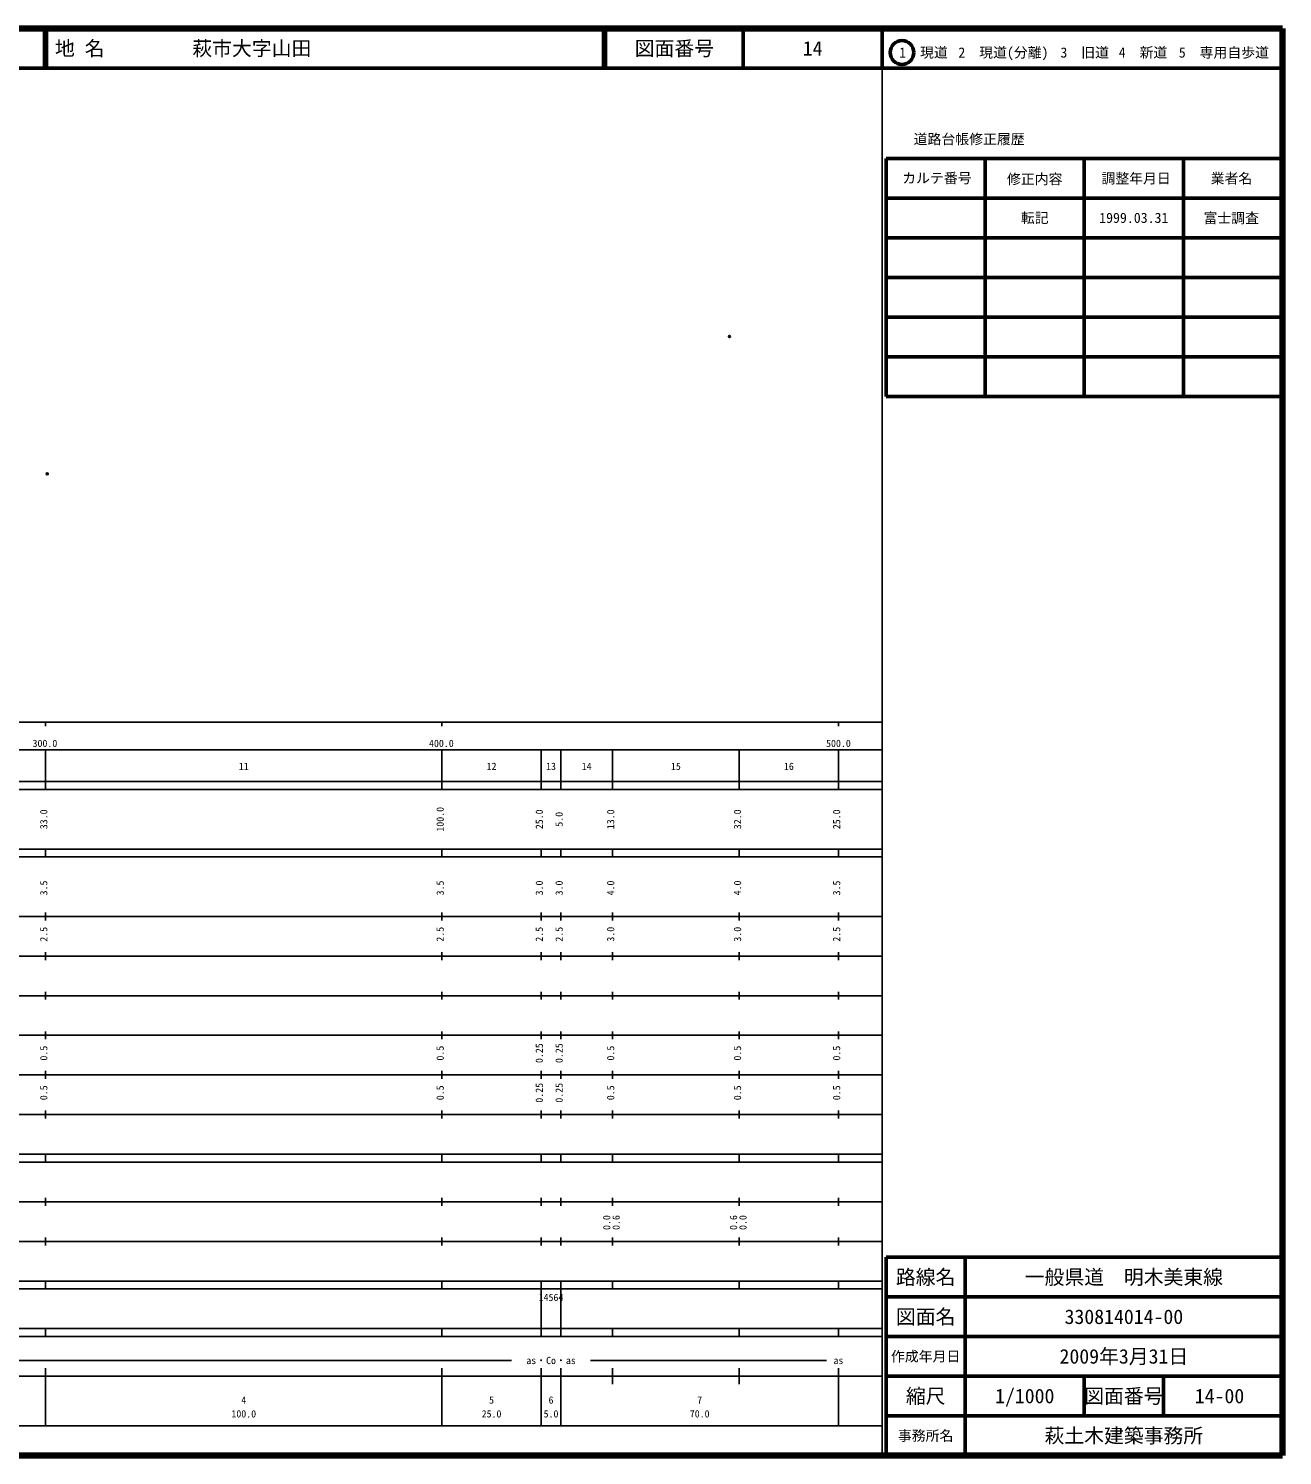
# Model space of a CAD drawing. Units: millimetres on the paper. Extents: x 40 to 680, y 20 to 380.
# Drawn here: x 363.7 to 680, y 20 to 380 of the extents above; entities that cross this region are included whole.
import ezdxf
from ezdxf.enums import TextEntityAlignment as Align

# ---------------------------------------------------------------- set-up
doc = ezdxf.new("R2010")
doc.units = ezdxf.units.MM
doc.header["$PDMODE"] = 32
doc.header["$PDSIZE"] = 0.5
doc.layers.add('M-OTRS', color=6, linetype='Continuous')
doc.layers.add('M-TTL-TXT', color=7, linetype='Continuous')
for name, color, linetype, lineweight in [('M-TTL', 2, 'Continuous', 140), ('M-TTL-BAND', 7, 'Continuous', 25), ('M-TTL-FRAM', 2, 'Continuous', 50), ('M-TTL-LINE', 7, 'Continuous', 50)]:
    doc.layers.add(name, color=color, linetype=linetype, lineweight=lineweight)
doc.styles.add('ＭＳ ゴシック', font='')
doc.styles.get('ＭＳ ゴシック').set_extended_font_data('MS Gothic')

msp = doc.modelspace()

# ---------------------------------------------------------------- linework, layer by layer
at = {"layer": 'M-OTRS'}
for p in [(540.511, 302.329), (368.443, 267.67)]:
    msp.add_point(p, dxfattribs=at)
at = {"layer": 'M-TTL'}
for p, q in [((680, 380), (40, 380)), ((680, 20), (680, 380)), ((40, 20), (680, 20))]:
    msp.add_line(p, q, dxfattribs=at)
at = {"layer": 'M-TTL-BAND'}
for p, q in [((579, 20), (579, 370)), ((40, 205), (579, 205)), ((368, 205), (368, 204)), ((468, 205), (468, 204)), ((568, 205), (568, 204)), ((68, 198), (579, 198)), ((368, 188), (368, 198)), ((468, 188), (468, 198)), ((493, 188), (493, 198)), ((498, 188), (498, 198)), ((511, 188), (511, 198)), ((543, 188), (543, 198)), ((568, 188), (568, 198)), ((40, 190), (579, 190)), ((40, 188), (579, 188)), ((40, 173), (579, 173)), ((368, 171), (368, 173)), ((468, 171), (468, 173)), ((493, 171), (493, 173)), ((498, 171), (498, 173)), ((511, 171), (511, 173)), ((543, 171), (543, 173)), ((568, 171), (568, 173)), ((40, 171), (579, 171)), ((40, 156), (579, 156)), ((368, 155), (368, 157)), ((468, 155), (468, 157)), ((493, 155), (493, 157)), ((498, 155), (498, 157)), ((511, 155), (511, 157)), ((543, 155), (543, 157)), ((568, 155), (568, 157)), ((46, 146), (579, 146)), ((368, 145), (368, 147)), ((468, 145), (468, 147)), ((493, 145), (493, 147)), ((498, 145), (498, 147)), ((511, 145), (511, 147)), ((543, 145), (543, 147)), ((568, 145), (568, 147)), ((368, 135), (368, 137)), ((468, 135), (468, 137)), ((493, 135), (493, 137)), ((498, 135), (498, 137)), ((511, 135), (511, 137)), ((543, 135), (543, 137)), ((568, 135), (568, 137)), ((52, 136), (579, 136)), ((46, 126), (579, 126)), ((368, 125), (368, 127)), ((468, 125), (468, 127)), ((493, 125), (493, 127)), ((498, 125), (498, 127)), ((511, 125), (511, 127)), ((543, 125), (543, 127)), ((568, 125), (568, 127)), ((52, 116), (579, 116)), ((368, 115), (368, 117)), ((468, 115), (468, 117)), ((493, 115), (493, 117)), ((498, 115), (498, 117)), ((511, 115), (511, 117)), ((543, 115), (543, 117)), ((568, 115), (568, 117)), ((46, 106), (579, 106)), ((368, 105), (368, 107)), ((468, 105), (468, 107)), ((493, 105), (493, 107)), ((498, 105), (498, 107)), ((511, 105), (511, 107)), ((543, 105), (543, 107)), ((568, 105), (568, 107)), ((40, 96), (579, 96)), ((40, 94), (579, 94)), ((368, 94), (368, 96)), ((468, 94), (468, 96)), ((493, 94), (493, 96)), ((498, 94), (498, 96)), ((511, 94), (511, 96)), ((543, 94), (543, 96)), ((568, 94), (568, 96)), ((49, 84), (579, 84)), ((368, 83), (368, 85)), ((468, 83), (468, 85)), ((493, 83), (493, 85)), ((498, 83), (498, 85)), ((511, 83), (511, 85)), ((543, 83), (543, 85)), ((568, 83), (568, 85)), ((40, 74), (579, 74)), ((368, 73), (368, 75)), ((468, 73), (468, 75)), ((493, 73), (493, 75)), ((498, 73), (498, 75)), ((511, 73), (511, 75)), ((543, 73), (543, 75)), ((568, 73), (568, 75)), ((40, 64), (579, 64)), ((40, 62), (579, 62)), ((368, 62), (368, 64)), ((468, 62), (468, 64)), ((493, 62), (493, 64)), ((493, 52), (493, 62)), ((498, 62), (498, 64)), ((498, 52), (498, 62)), ((511, 62), (511, 64)), ((543, 62), (543, 64)), ((568, 62), (568, 64)), ((40, 52), (579, 52)), ((368, 50), (368, 52)), ((468, 50), (468, 52)), ((493, 50), (493, 52)), ((498, 50), (498, 52)), ((511, 50), (511, 52)), ((543, 50), (543, 52)), ((568, 50), (568, 52)), ((40, 50), (579, 50)), ((71, 44), (485.5, 44)), ((505.5, 44), (565, 44)), ((40, 40), (579, 40)), ((368, 27.5), (368, 42)), ((468, 27.5), (468, 42)), ((493, 27.5), (493, 42)), ((498, 27.5), (498, 42)), ((511, 38), (511, 42)), ((543, 38), (543, 42)), ((568, 27.5), (568, 42)), ((68, 27.5), (579, 27.5))]:
    msp.add_line(p, q, dxfattribs=at)
at = {"layer": 'M-TTL-FRAM'}
for p, q in [((580, 347.197), (580, 287.197)), ((580, 347.197), (680, 347.197)), ((580, 287.197), (680, 287.197)), ((680, 70), (580, 70)), ((580, 70), (580, 20))]:
    msp.add_line(p, q, dxfattribs=at)
at = {"layer": 'M-TTL-LINE'}
for p, q in [((367.75, 380), (367.75, 370)), ((368.25, 380), (368.25, 370)), ((508.747, 380), (508.747, 370)), ((509.247, 380), (509.247, 370)), ((543.997, 380), (543.997, 370)), ((579, 380), (579, 370)), ((40, 370), (680, 370)), ((605, 347.197), (605, 287.197)), ((630, 347.197), (630, 287.197)), ((655, 347.197), (655, 287.197)), ((580, 337.197), (680, 337.197)), ((580, 327.197), (680, 327.197)), ((580, 317.197), (680, 317.197)), ((580, 307.197), (680, 307.197)), ((580, 297.197), (680, 297.197)), ((600, 70), (600, 20)), ((680, 60), (580, 60)), ((680, 50), (580, 50)), ((680, 40), (580, 40)), ((630, 40), (630, 30)), ((650, 40), (650, 30)), ((680, 30), (580, 30))]:
    msp.add_line(p, q, dxfattribs=at)
msp.add_circle((584.031, 373.958), 3, dxfattribs=at)

# ---------------------------------------------------------------- texts
at = {"layer": 'M-TTL-BAND', "style": 'ＭＳ ゴシック'}
for s, p in [('300.0', (367.844, 198.195)), ('400.0', (467.844, 198.195)), ('500.0', (568, 198.195)), ('11', (418, 192.405)), ('12', (480.5, 192.405)), ('13', (495.5, 192.405)), ('14', (504.5, 192.405)), ('15', (527, 192.405)), ('16', (555.5, 192.405)), ('as・Co・as', (495.5, 42.5)), ('as', (568, 42.5)), ('4', (418, 32.523)), ('5', (480.5, 32.523)), ('6', (495.5, 32.523)), ('7', (533, 32.523)), ('100.0', (418, 29.033)), ('25.0', (480.5, 29.033)), ('5.0', (495.5, 29.033)), ('70.0', (533, 29.033))]:
    msp.add_text(s, height=1.833, dxfattribs=at).set_placement(p, align=Align.BOTTOM_CENTER)
for s, p in [('33.0', (369, 180.5)), ('100.0', (469, 180.5)), ('25.0', (494, 180.5)), ('5.0', (499, 180.5)), ('13.0', (512, 180.5)), ('32.0', (544, 180.5)), ('25.0', (569, 180.5)), ('3.5', (369, 163.174)), ('3.5', (469, 163.174)), ('3.0', (494, 163.174)), ('3.0', (499, 163.174)), ('4.0', (512, 163.174)), ('4.0', (544, 163.174)), ('3.5', (569, 163.174)), ('2.5', (369, 151.5)), ('2.5', (469, 151.5)), ('2.5', (494, 151.5)), ('2.5', (499, 151.5)), ('3.0', (512, 151.5)), ('3.0', (544, 151.5)), ('2.5', (569, 151.5)), ('0.5', (369, 121.5)), ('0.5', (469, 121.5)), ('0.25', (494, 121.5)), ('0.25', (499, 121.5)), ('0.5', (512, 121.5)), ('0.5', (544, 121.5)), ('0.5', (569, 121.5)), ('0.5', (369, 111.5)), ('0.5', (469, 111.5)), ('0.25', (494, 111.5)), ('0.25', (499, 111.5)), ('0.5', (512, 111.5)), ('0.5', (544, 111.5)), ('0.5', (569, 111.5)), ('0.0', (511, 78.764)), ('0.6', (513.37, 78.764)), ('0.6', (543, 78.764)), ('0.0', (545.37, 78.764))]:
    msp.add_text(s, height=1.833, rotation=90, dxfattribs=at).set_placement(p, align=Align.BOTTOM_CENTER)
msp.add_text('14564', height=1.833, dxfattribs=at).set_placement((492.375, 58.405), align=Align.BOTTOM_LEFT)
at = {"layer": 'M-TTL-TXT', "style": 'ＭＳ ゴシック'}
for s, p in [('地 名', (370.38, 375)), ('萩市大字山田', (405.024, 375))]:
    msp.add_text(s, height=3.666, dxfattribs=at).set_placement(p, align=Align.MIDDLE_LEFT)
for s, height, p in [('図面番号', 3.666, (526.622, 375)), ('14', 3.666, (561.497, 375)), ('1\u3000現道', 2.566, (589.448, 373.958)), ('2\u3000現道(分離)', 2.566, (609.619, 373.958)), ('3\u3000旧道', 2.566, (630.121, 373.958)), ('4\u3000新道', 2.566, (644.824, 373.958)), ('5\u3000専用自歩道', 2.566, (665.228, 373.958)), ('道路台帳修正履歴', 2.566, (600.968, 352.113)), ('カルテ番号', 2.566, (592.839, 342.277)), ('修正内容', 2.566, (617.509, 342.023)), ('調整年月日', 2.566, (643.089, 342.197)), ('業者名', 2.566, (667.134, 342.197)), ('転記', 2.566, (617.5, 332.245)), ('1999.03.31', 2.566, (642.5, 332.245)), ('富士調査', 2.566, (667.077, 332.189)), ('路線名', 3.666, (590, 65)), ('路線名', 3.666, (590, 65)), ('一般県道\u3000明木美東線', 3.666, (640, 65)), ('図面名', 3.666, (590, 55)), ('図面名', 3.666, (590, 55)), ('330814014-00', 3.666, (640, 55)), ('2009年3月31日', 3.666, (640, 45)), ('作成年月日', 2.566, (590, 45)), ('作成年月日', 2.566, (590, 45)), ('縮尺', 3.666, (590, 35)), ('縮尺', 3.666, (590, 35)), ('1/1000', 3.666, (615, 35)), ('図面番号', 3.666, (640, 35)), ('図面番号', 3.666, (640, 35)), ('14-00', 3.666, (664.125, 35)), ('事務所名', 2.566, (590, 25)), ('事務所名', 2.566, (590, 25)), ('萩土木建築事務所', 3.666, (640, 25))]:
    msp.add_text(s, height=height, dxfattribs=at).set_placement(p, align=Align.MIDDLE_CENTER)

doc.saveas('drawing.dxf')
